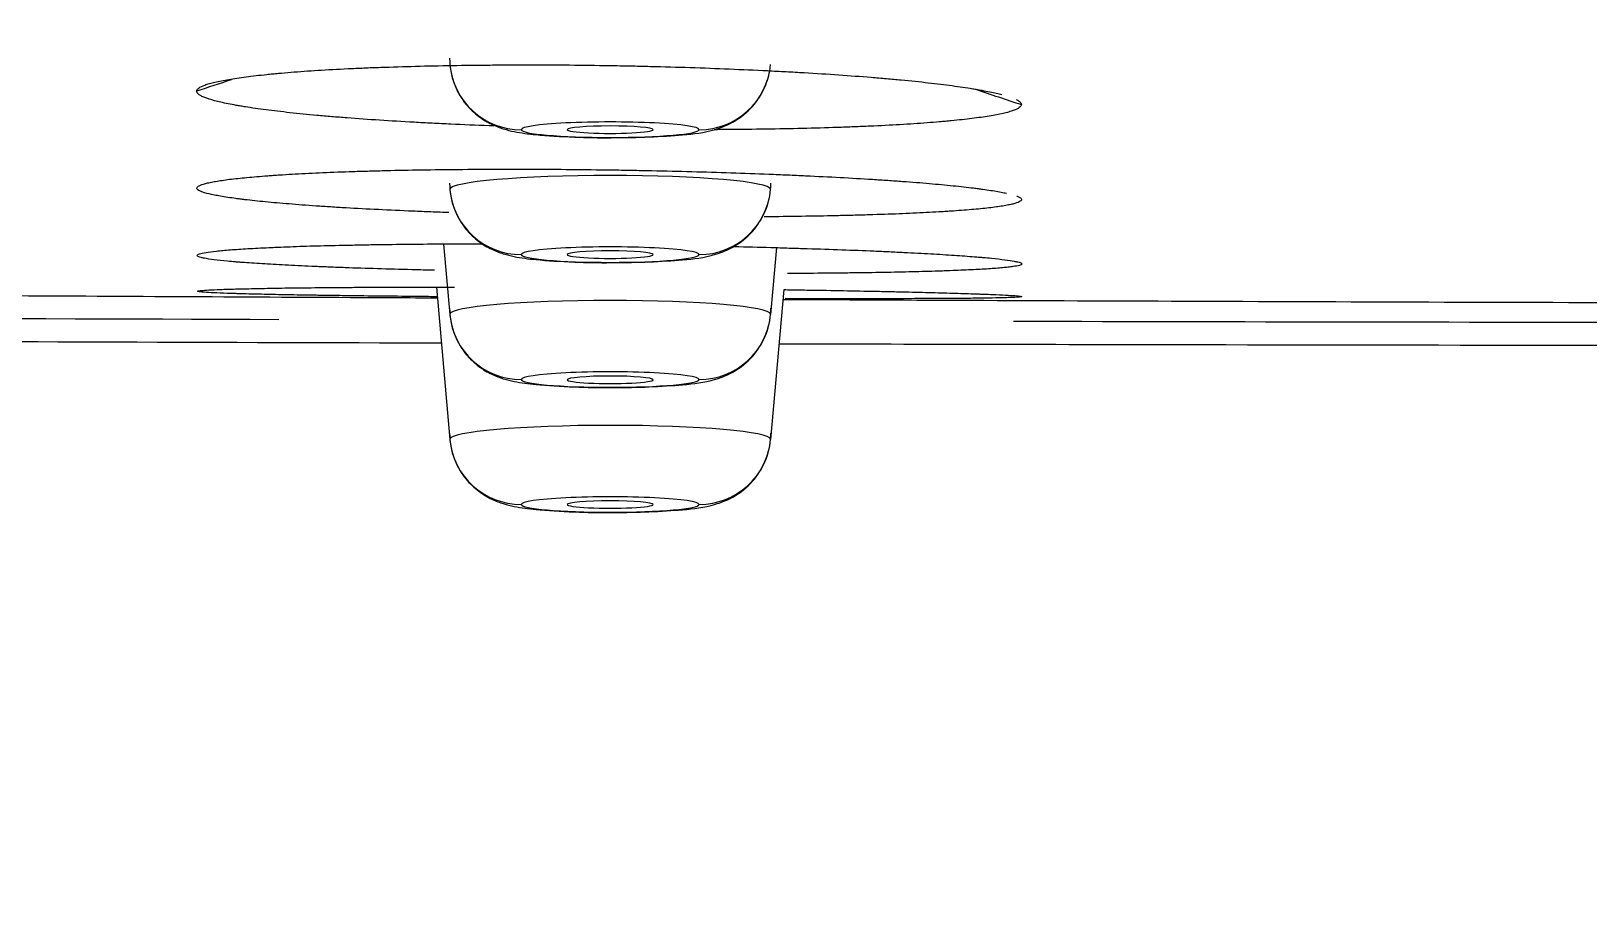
# Model space of a CAD drawing. Header units: millimetres. Extents: x 11618 to 13994, y -5897 to -2537.
# Drawn here: x 12293.24 to 12314.95, y -3615.26 to -3603.03 of the extents above; entities that cross this region are included whole.
import ezdxf

# ---------------------------------------------------------------- set-up
doc = ezdxf.new("R2010")
doc.units = ezdxf.units.MM
doc.layers.add('DIM', color=3, linetype='Continuous', lineweight=13)
doc.styles.get("Standard").update_dxf_attribs({"font": 'arial.ttf'})
doc.dimstyles.get("Standard").update_dxf_attribs({"dimtxt": 0.18, "dimasz": 0.18, "dimexe": 0.18, "dimexo": 0.0625, "dimgap": 0.09, "dimtad": 0, "dimtih": 1, "dimtoh": 1, "dimdec": 1, "dimdsep": 46, "dimtxsty": 'Standard', "dimcen": 0.09, "dimadec": 0, "dimazin": 0, "dimtfac": 1, "dimtdec": 1, "dimtofl": 0, "dimtmove": 0, "dimatfit": 3, "dimfxl": 1, "dimtolj": 1, "dimtzin": 0, "dimarcsym": 0})

# ---------------------------------------------------------------- blocks, each defined once
blk = doc.blocks.new('*D6')
at = {"layer": 'Defpoints', "color": 0, "transparency": 16777216}
for p in [(12196.532, -3594.216), (12466.198, -3594.304), (12466.198, -3664.582)]:
    blk.add_point(p, dxfattribs=at)
at = {"layer": 'DIM', "color": 0, "lineweight": -2, "transparency": 16777216}
for p, q in [((12196.532, -3594.279), (12196.532, -3664.762)), ((12466.198, -3594.366), (12466.198, -3664.762)), ((12214.532, -3664.582), (12448.198, -3664.582)), ((12466.198, -3664.582), (12494.714, -3664.582))]:
    blk.add_line(p, q, dxfattribs=at)
at = {"layer": 'DIM', "color": 0, "transparency": 16777216}
for points in [[(12214.532, -3661.582), (12214.532, -3667.582), (12196.532, -3664.582)], [(12448.198, -3661.582), (12448.198, -3667.582), (12466.198, -3664.582)]]:
    blk.add_solid(points, dxfattribs=at)
at = {"layer": 'DIM', "color": 0, "transparency": 16777216, "insert": (12519.722, -3664.582), "char_height": 18, "attachment_point": 5}
blk.add_mtext('\\A1;270', dxfattribs=at)

msp = doc.modelspace()

# ---------------------------------------------------------------- linework, layer by layer
at = {"linetype": 'Continuous', "lineweight": 18}
for p, q in [((12298.996, -3606), (12299.082, -3606.981)), ((12303.637, -3606.049), (12303.555, -3606.981)), ((12298.896, -3606.601), (12299.082, -3608.724)), ((12303.738, -3606.635), (12303.555, -3608.724))]:
    msp.add_line(p, q, dxfattribs=at)
at = {"linetype": 'Continuous', "lineweight": 13}
for centre, major_axis, ratio, start_param, end_param in [((12300.078, -3603.408), (1, 0), 0.996195, 3.228859, 4.712389), ((12302.559, -3603.408), (-1, 0), 0.996195, 1.570796, 3.054326), ((12301.318, -3604.404), (1.24, 0), 0.087156, 0, 3.141593), ((12301.318, -3604.404), (1.24, 0), 0.087156, 3.141593, 6.283185), ((12301.318, -3605.238), (-2.236, 0), 0.087156, 3.141593, 6.283185), ((12300.078, -3605.151), (1, 0), 0.996195, 3.228859, 4.712389), ((12302.559, -3605.151), (-1, 0), 0.996195, 1.570796, 3.054326), ((12301.318, -3606.147), (1.24, 0), 0.087156, 0, 3.141593), ((12301.318, -3606.147), (1.24, 0), 0.087156, 3.141593, 6.283185), ((12301.318, -3606.981), (-2.236, 0), 0.087156, 3.141593, 6.283185), ((12301.318, -3607.89), (1.24, 0), 0.087156, 0, 3.141593), ((12301.318, -3607.89), (1.24, 0), 0.087156, 3.141593, 6.283185), ((12301.318, -3608.724), (-2.236, 0), 0.087156, 3.141593, 6.283185), ((12301.318, -3609.633), (1.24, 0), 0.087156, 0, 3.141593), ((12301.318, -3609.633), (1.24, 0), 0.087156, 3.141593, 6.283185)]:
    msp.add_ellipse(centre, major_axis=major_axis, ratio=ratio, start_param=start_param, end_param=end_param, dxfattribs=at)
at = {"linetype": 'Continuous', "lineweight": 18}
for centre, major_axis, ratio, start_param, end_param in [((12301.318, -3604.404), (-0.6, 0), 0.087156, 3.141593, 6.283185), ((12301.318, -3604.404), (-0.6, 0), 0.087156, 0, 3.141593), ((12301.318, -3606.147), (-0.6, 0), 0.087156, 3.141593, 6.283185), ((12301.318, -3606.147), (-0.6, 0), 0.087156, 0, 3.141593), ((12300.078, -3606.894), (1, 0), 0.996195, 3.228859, 4.712389), ((12302.559, -3606.894), (-1, 0), 0.996195, 1.570796, 3.054326), ((12301.318, -3607.893), (-0.6, 0), 0.087156, 3.141593, 6.283185), ((12301.318, -3607.893), (-0.6, 0), 0.087156, 0, 3.141593), ((12300.078, -3608.637), (1, 0), 0.996195, 3.228859, 4.712389), ((12302.559, -3608.637), (-1, 0), 0.996195, 1.570796, 3.054326), ((12301.318, -3609.633), (-0.6, 0), 0.087156, 3.141593, 6.283185), ((12301.318, -3609.633), (-0.6, 0), 0.087156, 0, 3.141593)]:
    msp.add_ellipse(centre, major_axis=major_axis, ratio=ratio, start_param=start_param, end_param=end_param, dxfattribs=at)
for points, knots in [([(12295.552, -3603.867), (12295.552, -3603.852), (12295.562, -3603.837), (12295.601, -3603.809), (12295.629, -3603.795), (12295.686, -3603.774), (12295.707, -3603.768), (12295.742, -3603.757), (12295.754, -3603.754), (12295.78, -3603.747), (12295.793, -3603.744), (12295.863, -3603.727), (12295.927, -3603.715), (12296.072, -3603.69), (12296.152, -3603.678), (12296.329, -3603.655), (12296.425, -3603.644), (12296.556, -3603.63), (12296.582, -3603.628), (12296.637, -3603.622), (12296.665, -3603.62), (12296.749, -3603.612), (12296.807, -3603.607), (12296.986, -3603.593), (12297.112, -3603.584), (12297.377, -3603.567), (12297.516, -3603.56), (12297.735, -3603.549), (12297.809, -3603.546), (12297.923, -3603.541), (12297.962, -3603.539), (12298.039, -3603.536), (12298.079, -3603.535), (12298.277, -3603.528), (12298.439, -3603.523), (12298.77, -3603.514), (12298.94, -3603.511), (12299.287, -3603.505), (12299.464, -3603.503), (12299.735, -3603.501), (12299.827, -3603.5), (12300.01, -3603.5), (12300.102, -3603.499), (12300.379, -3603.499), (12300.564, -3603.5), (12300.936, -3603.503), (12301.123, -3603.506), (12301.405, -3603.51), (12301.499, -3603.512), (12301.641, -3603.515), (12301.688, -3603.516), (12301.783, -3603.518), (12301.83, -3603.519), (12302.065, -3603.525), (12302.251, -3603.53), (12302.619, -3603.542), (12302.8, -3603.549), (12303.159, -3603.564), (12303.336, -3603.572), (12303.555, -3603.582), (12303.598, -3603.585), (12303.685, -3603.589), (12303.814, -3603.596), (12303.94, -3603.603), (12304.189, -3603.618), (12304.349, -3603.628), (12304.661, -3603.649), (12304.812, -3603.661), (12305.03, -3603.678), (12305.102, -3603.684), (12305.207, -3603.694), (12305.242, -3603.697), (12305.31, -3603.703), (12305.479, -3603.719), (12305.636, -3603.735), (12305.872, -3603.762), (12306.093, -3603.789), (12306.285, -3603.818), (12306.396, -3603.836), (12306.418, -3603.839), (12306.46, -3603.847), (12306.521, -3603.858), (12306.578, -3603.869), (12306.676, -3603.889), (12306.732, -3603.902), (12306.782, -3603.915)], [0, 0, 0, 0, 0.034637, 0.034637, 0.069274, 0.069274, 0.086592, 0.086592, 0.095251, 0.095251, 0.103911, 0.103911, 0.138547, 0.138547, 0.173184, 0.173184, 0.207821, 0.207821, 0.21648, 0.21648, 0.225139, 0.225139, 0.242458, 0.242458, 0.277095, 0.277095, 0.311732, 0.311732, 0.32905, 0.32905, 0.337709, 0.337709, 0.346368, 0.346368, 0.381005, 0.381005, 0.415642, 0.415642, 0.450279, 0.450279, 0.467597, 0.467597, 0.484916, 0.484916, 0.519553, 0.519553, 0.554189, 0.554189, 0.571508, 0.571508, 0.580167, 0.580167, 0.588826, 0.588826, 0.623463, 0.623463, 0.6581, 0.6581, 0.692737, 0.692737, 0.701396, 0.701396, 0.710055, 0.727374, 0.727374, 0.76201, 0.76201, 0.796647, 0.796647, 0.813966, 0.813966, 0.822625, 0.822625, 0.831284, 0.865921, 0.865921, 0.900558, 0.935195, 0.935195, 0.943854, 0.943854, 0.952513, 0.969831, 0.969831, 1, 1, 1, 1]), ([(12299.078, -3603.408), (12299.08, -3603.545), (12299.124, -3603.769), (12299.288, -3604.045), (12299.475, -3604.222), (12299.663, -3604.333), (12299.836, -3604.398), (12300.032, -3604.444), (12300.312, -3604.481), (12300.769, -3604.508), (12301.171, -3604.519), (12301.348, -3604.515), (12301.357, -3604.515)], [0, 0, 0, 0, 0.122527, 0.215408, 0.294634, 0.364592, 0.427727, 0.496738, 0.634659, 0.831916, 0.991471, 1, 1, 1, 1]), ([(12301.357, -3604.515), (12301.535, -3604.515), (12301.88, -3604.509), (12302.384, -3604.474), (12302.674, -3604.443), (12303.021, -3604.318), (12303.283, -3604.13), (12303.465, -3603.866), (12303.527, -3603.673), (12303.543, -3603.584)], [0, 0, 0, 0, 0.172454, 0.358072, 0.583981, 0.676758, 0.797255, 0.909089, 1, 1, 1, 1]), ([(12299.695, -3604.353), (12299.672, -3604.352), (12299.649, -3604.351), (12299.448, -3604.343), (12299.27, -3604.336), (12299.052, -3604.325), (12299.008, -3604.323), (12298.922, -3604.319), (12298.793, -3604.313), (12298.667, -3604.306), (12298.419, -3604.292), (12298.258, -3604.282), (12297.946, -3604.262), (12297.795, -3604.251), (12297.577, -3604.234), (12297.505, -3604.229), (12297.4, -3604.22), (12297.365, -3604.217), (12297.296, -3604.211), (12297.127, -3604.196), (12296.97, -3604.18), (12296.734, -3604.154), (12296.623, -3604.141), (12296.416, -3604.114), (12296.32, -3604.1), (12296.209, -3604.083), (12296.187, -3604.079), (12296.145, -3604.072), (12296.083, -3604.061), (12296.026, -3604.05), (12295.919, -3604.029), (12295.856, -3604.014), (12295.747, -3603.985), (12295.701, -3603.97), (12295.654, -3603.952), (12295.646, -3603.948), (12295.629, -3603.941), (12295.622, -3603.937), (12295.6, -3603.926), (12295.589, -3603.918), (12295.56, -3603.896), (12295.551, -3603.881), (12295.552, -3603.867)], [0, 0, 0, 0, 0.009599, 0.009599, 0.085784, 0.085784, 0.10483, 0.10483, 0.123876, 0.161969, 0.161969, 0.238153, 0.238153, 0.314338, 0.314338, 0.35243, 0.35243, 0.371476, 0.371476, 0.390523, 0.466707, 0.466707, 0.542892, 0.542892, 0.619077, 0.619077, 0.638123, 0.638123, 0.657169, 0.695261, 0.695261, 0.771446, 0.771446, 0.847631, 0.847631, 0.866677, 0.866677, 0.885723, 0.885723, 0.923815, 0.923815, 1, 1, 1, 1]), ([(12307.053, -3604.054), (12307.053, -3604.068), (12307.043, -3604.082), (12307.004, -3604.11), (12306.976, -3604.124), (12306.919, -3604.144), (12306.898, -3604.151), (12306.863, -3604.161), (12306.851, -3604.164), (12306.825, -3604.17), (12306.811, -3604.174), (12306.741, -3604.19), (12306.677, -3604.202), (12306.533, -3604.226), (12306.452, -3604.238), (12306.275, -3604.26), (12306.179, -3604.27), (12306.048, -3604.283), (12306.021, -3604.285), (12305.966, -3604.29), (12305.939, -3604.293), (12305.854, -3604.3), (12305.796, -3604.305), (12305.617, -3604.318), (12305.491, -3604.327), (12305.226, -3604.342), (12305.087, -3604.349), (12304.868, -3604.359), (12304.794, -3604.362), (12304.68, -3604.367), (12304.641, -3604.368), (12304.564, -3604.371), (12304.524, -3604.372), (12304.327, -3604.379), (12304.165, -3604.383), (12303.833, -3604.391), (12303.664, -3604.394), (12303.317, -3604.4), (12303.14, -3604.402), (12302.914, -3604.403), (12302.869, -3604.403), (12302.804, -3604.404), (12302.785, -3604.404), (12302.766, -3604.404)], [0, 0, 0, 0, 0.074887, 0.074887, 0.149773, 0.149773, 0.187217, 0.187217, 0.205939, 0.205939, 0.22466, 0.22466, 0.299547, 0.299547, 0.374434, 0.374434, 0.44932, 0.44932, 0.468042, 0.468042, 0.486764, 0.486764, 0.524207, 0.524207, 0.599094, 0.599094, 0.673981, 0.673981, 0.711424, 0.711424, 0.730146, 0.730146, 0.748867, 0.748867, 0.823754, 0.823754, 0.898641, 0.898641, 0.973528, 0.973528, 0.992249, 0.992249, 1, 1, 1, 1]), ([(12306.985, -3603.985), (12306.987, -3603.986), (12306.989, -3603.986), (12307.004, -3603.995), (12307.016, -3604.002), (12307.044, -3604.024), (12307.054, -3604.039), (12307.053, -3604.054)], [0, 0, 0, 0, 0.03475, 0.03475, 0.3565, 0.3565, 1, 1, 1, 1]), ([(12295.554, -3605.218), (12295.555, -3605.207), (12295.566, -3605.196), (12295.606, -3605.175), (12295.636, -3605.165), (12295.693, -3605.15), (12295.714, -3605.145), (12295.762, -3605.135), (12295.788, -3605.13), (12295.872, -3605.115), (12295.937, -3605.106), (12296.083, -3605.087), (12296.164, -3605.079), (12296.341, -3605.062), (12296.438, -3605.054), (12296.57, -3605.044), (12296.596, -3605.042), (12296.651, -3605.038), (12296.679, -3605.036), (12296.764, -3605.031), (12296.822, -3605.027), (12297.002, -3605.017), (12297.128, -3605.01), (12297.394, -3604.999), (12297.534, -3604.993), (12297.753, -3604.986), (12297.827, -3604.984), (12297.942, -3604.98), (12297.98, -3604.979), (12298.058, -3604.977), (12298.098, -3604.976), (12298.296, -3604.971), (12298.458, -3604.968), (12298.791, -3604.962), (12298.961, -3604.96), (12299.308, -3604.957), (12299.485, -3604.956), (12299.712, -3604.955), (12299.757, -3604.955), (12299.849, -3604.955), (12299.895, -3604.954), (12300.032, -3604.954), (12300.124, -3604.955), (12300.401, -3604.955), (12300.586, -3604.956), (12300.959, -3604.96), (12301.146, -3604.962), (12301.428, -3604.966), (12301.522, -3604.968), (12301.664, -3604.97), (12301.711, -3604.971), (12301.806, -3604.973), (12301.853, -3604.974), (12302.088, -3604.979), (12302.274, -3604.983), (12302.641, -3604.993), (12302.823, -3604.999), (12303.181, -3605.011), (12303.358, -3605.017), (12303.576, -3605.026), (12303.62, -3605.027), (12303.706, -3605.031), (12303.835, -3605.036), (12303.961, -3605.042), (12304.209, -3605.054), (12304.369, -3605.062), (12304.68, -3605.078), (12304.831, -3605.087), (12305.049, -3605.101), (12305.12, -3605.105), (12305.225, -3605.113), (12305.26, -3605.115), (12305.328, -3605.12), (12305.496, -3605.132), (12305.652, -3605.144), (12305.887, -3605.165), (12306.107, -3605.185), (12306.298, -3605.207), (12306.408, -3605.22), (12306.429, -3605.223), (12306.471, -3605.228), (12306.532, -3605.237), (12306.589, -3605.245), (12306.695, -3605.261), (12306.757, -3605.272), (12306.822, -3605.285), (12306.833, -3605.288), (12306.843, -3605.29)], [0, 0, 0, 0, 0.034239, 0.034239, 0.068478, 0.068478, 0.085597, 0.085597, 0.102717, 0.102717, 0.136956, 0.136956, 0.171195, 0.171195, 0.205434, 0.205434, 0.213993, 0.213993, 0.222553, 0.222553, 0.239673, 0.239673, 0.273912, 0.273912, 0.308151, 0.308151, 0.32527, 0.32527, 0.33383, 0.33383, 0.34239, 0.34239, 0.376628, 0.376628, 0.410867, 0.410867, 0.445106, 0.445106, 0.453666, 0.453666, 0.462226, 0.462226, 0.479345, 0.479345, 0.513584, 0.513584, 0.547823, 0.547823, 0.564943, 0.564943, 0.573502, 0.573502, 0.582062, 0.582062, 0.616301, 0.616301, 0.65054, 0.65054, 0.684779, 0.684779, 0.693339, 0.693339, 0.701899, 0.719018, 0.719018, 0.753257, 0.753257, 0.787496, 0.787496, 0.804615, 0.804615, 0.813175, 0.813175, 0.821735, 0.855974, 0.855974, 0.890213, 0.924452, 0.924452, 0.933011, 0.933011, 0.941571, 0.958691, 0.958691, 0.99293, 0.99293, 1, 1, 1, 1]), ([(12299.07, -3605.561), (12299.029, -3605.559), (12298.989, -3605.558), (12298.905, -3605.555), (12298.776, -3605.55), (12298.65, -3605.545), (12298.403, -3605.534), (12298.242, -3605.527), (12297.931, -3605.512), (12297.781, -3605.504), (12297.563, -3605.491), (12297.492, -3605.487), (12297.386, -3605.48), (12297.352, -3605.478), (12297.284, -3605.473), (12297.25, -3605.471), (12297.084, -3605.46), (12296.959, -3605.45), (12296.724, -3605.431), (12296.614, -3605.422), (12296.408, -3605.401), (12296.312, -3605.391), (12296.202, -3605.378), (12296.18, -3605.375), (12296.138, -3605.37), (12296.077, -3605.362), (12296.021, -3605.354), (12295.914, -3605.338), (12295.852, -3605.327), (12295.744, -3605.306), (12295.699, -3605.295), (12295.653, -3605.281), (12295.644, -3605.278), (12295.628, -3605.273), (12295.621, -3605.27), (12295.6, -3605.262), (12295.589, -3605.256), (12295.562, -3605.24), (12295.553, -3605.229), (12295.554, -3605.218)], [0, 0, 0, 0, 0.019567, 0.019567, 0.040427, 0.082148, 0.082148, 0.165589, 0.165589, 0.24903, 0.24903, 0.290751, 0.290751, 0.311611, 0.311611, 0.332471, 0.332471, 0.415912, 0.415912, 0.499353, 0.499353, 0.582794, 0.582794, 0.603655, 0.603655, 0.624515, 0.666236, 0.666236, 0.749677, 0.749677, 0.833118, 0.833118, 0.853978, 0.853978, 0.874838, 0.874838, 0.916559, 0.916559, 1, 1, 1, 1]), ([(12299.078, -3605.151), (12299.08, -3605.289), (12299.124, -3605.512), (12299.288, -3605.788), (12299.475, -3605.965), (12299.663, -3606.077), (12299.836, -3606.141), (12300.032, -3606.187), (12300.312, -3606.224), (12300.769, -3606.251), (12301.171, -3606.262), (12301.348, -3606.258), (12301.357, -3606.258)], [0, 0, 0, 0, 0.122527, 0.215408, 0.294634, 0.364592, 0.427727, 0.496738, 0.634659, 0.831916, 0.991471, 1, 1, 1, 1]), ([(12301.357, -3606.258), (12301.535, -3606.258), (12301.88, -3606.252), (12302.384, -3606.217), (12302.674, -3606.186), (12303.021, -3606.062), (12303.283, -3605.873), (12303.483, -3605.583), (12303.552, -3605.327), (12303.559, -3605.179), (12303.559, -3605.151)], [0, 0, 0, 0, 0.162675, 0.337768, 0.550867, 0.638384, 0.752048, 0.857541, 0.972916, 1, 1, 1, 1]), ([(12307.055, -3605.38), (12307.054, -3605.391), (12307.043, -3605.401), (12307.003, -3605.421), (12306.974, -3605.431), (12306.916, -3605.446), (12306.895, -3605.45), (12306.859, -3605.457), (12306.847, -3605.46), (12306.821, -3605.464), (12306.807, -3605.467), (12306.737, -3605.478), (12306.672, -3605.487), (12306.526, -3605.504), (12306.445, -3605.512), (12306.267, -3605.527), (12306.17, -3605.534), (12306.038, -3605.543), (12306.012, -3605.545), (12305.957, -3605.548), (12305.929, -3605.55), (12305.844, -3605.555), (12305.786, -3605.558), (12305.606, -3605.567), (12305.479, -3605.573), (12305.213, -3605.584), (12305.074, -3605.588), (12304.855, -3605.595), (12304.78, -3605.597), (12304.666, -3605.6), (12304.627, -3605.601), (12304.549, -3605.603), (12304.51, -3605.604), (12304.312, -3605.608), (12304.15, -3605.611), (12303.818, -3605.616), (12303.648, -3605.618), (12303.471, -3605.619), (12303.469, -3605.619), (12303.466, -3605.619)], [0, 0, 0, 0, 0.083219, 0.083219, 0.166438, 0.166438, 0.208047, 0.208047, 0.228852, 0.228852, 0.249657, 0.249657, 0.332876, 0.332876, 0.416095, 0.416095, 0.499313, 0.499313, 0.520118, 0.520118, 0.540923, 0.540923, 0.582532, 0.582532, 0.665751, 0.665751, 0.74897, 0.74897, 0.79058, 0.79058, 0.811384, 0.811384, 0.832189, 0.832189, 0.915408, 0.915408, 0.998627, 0.998627, 1, 1, 1, 1]), ([(12306.991, -3605.331), (12306.993, -3605.331), (12306.994, -3605.332), (12307.009, -3605.338), (12307.02, -3605.343), (12307.047, -3605.359), (12307.056, -3605.37), (12307.055, -3605.38)], [0, 0, 0, 0, 0.02787, 0.02787, 0.351913, 0.351913, 1, 1, 1, 1]), ([(12295.559, -3606.157), (12295.56, -3606.15), (12295.572, -3606.143), (12295.613, -3606.13), (12295.643, -3606.123), (12295.721, -3606.11), (12295.769, -3606.104), (12295.883, -3606.092), (12295.949, -3606.086), (12296.096, -3606.074), (12296.177, -3606.069), (12296.356, -3606.058), (12296.453, -3606.053), (12296.585, -3606.047), (12296.612, -3606.046), (12296.667, -3606.044), (12296.695, -3606.042), (12296.78, -3606.039), (12296.839, -3606.037), (12297.019, -3606.03), (12297.146, -3606.026), (12297.413, -3606.019), (12297.553, -3606.016), (12297.772, -3606.012), (12297.847, -3606.01), (12297.962, -3606.008), (12298, -3606.008), (12298.078, -3606.006), (12298.118, -3606.006), (12298.317, -3606.003), (12298.48, -3606.001), (12298.813, -3605.998), (12298.983, -3605.997), (12299.279, -3605.995), (12299.403, -3605.995), (12299.528, -3605.995)], [0, 0, 0, 0, 0.078731, 0.078731, 0.157462, 0.157462, 0.236193, 0.236193, 0.314923, 0.314923, 0.393654, 0.393654, 0.472385, 0.472385, 0.492068, 0.492068, 0.511751, 0.511751, 0.551116, 0.551116, 0.629847, 0.629847, 0.708578, 0.708578, 0.747943, 0.747943, 0.767626, 0.767626, 0.787309, 0.787309, 0.866039, 0.866039, 0.94477, 0.94477, 1, 1, 1, 1]), ([(12303.049, -3606.034), (12303.221, -3606.038), (12303.39, -3606.042), (12303.6, -3606.048), (12303.644, -3606.049), (12303.73, -3606.052), (12303.859, -3606.056), (12303.984, -3606.06), (12304.232, -3606.067), (12304.392, -3606.073), (12304.702, -3606.084), (12304.852, -3606.09), (12305.069, -3606.099), (12305.14, -3606.103), (12305.245, -3606.107), (12305.28, -3606.109), (12305.348, -3606.112), (12305.515, -3606.12), (12305.671, -3606.128), (12305.904, -3606.142), (12306.123, -3606.155), (12306.312, -3606.169), (12306.421, -3606.178), (12306.443, -3606.18), (12306.484, -3606.183), (12306.545, -3606.188), (12306.601, -3606.193), (12306.706, -3606.204), (12306.767, -3606.211), (12306.874, -3606.225), (12306.918, -3606.231), (12306.963, -3606.24), (12306.971, -3606.242), (12306.987, -3606.245), (12306.994, -3606.247), (12307.015, -3606.252), (12307.026, -3606.255), (12307.052, -3606.265), (12307.06, -3606.272), (12307.058, -3606.278)], [0, 0, 0, 0, 0.073895, 0.073895, 0.093189, 0.093189, 0.112483, 0.151071, 0.151071, 0.228246, 0.228246, 0.305422, 0.305422, 0.344009, 0.344009, 0.363303, 0.363303, 0.382597, 0.459772, 0.459772, 0.536948, 0.614123, 0.614123, 0.633417, 0.633417, 0.652711, 0.691298, 0.691298, 0.768474, 0.768474, 0.845649, 0.845649, 0.864943, 0.864943, 0.884237, 0.884237, 0.922825, 0.922825, 1, 1, 1, 1]), ([(12298.866, -3606.366), (12298.845, -3606.365), (12298.739, -3606.363), (12298.634, -3606.36), (12298.387, -3606.354), (12298.227, -3606.349), (12297.917, -3606.34), (12297.767, -3606.335), (12297.549, -3606.327), (12297.478, -3606.324), (12297.374, -3606.32), (12297.339, -3606.319), (12297.271, -3606.316), (12297.238, -3606.314), (12297.072, -3606.307), (12296.948, -3606.302), (12296.714, -3606.29), (12296.604, -3606.284), (12296.4, -3606.271), (12296.305, -3606.265), (12296.195, -3606.257), (12296.174, -3606.255), (12296.132, -3606.252), (12296.072, -3606.247), (12296.016, -3606.242), (12295.91, -3606.232), (12295.849, -3606.225), (12295.743, -3606.212), (12295.698, -3606.205), (12295.653, -3606.196), (12295.645, -3606.194), (12295.629, -3606.191), (12295.622, -3606.189), (12295.602, -3606.184), (12295.591, -3606.181), (12295.565, -3606.17), (12295.557, -3606.163), (12295.559, -3606.157)], [0, 0, 0, 0, 0.010668, 0.053682, 0.053682, 0.139711, 0.139711, 0.22574, 0.22574, 0.268754, 0.268754, 0.290262, 0.290262, 0.311769, 0.311769, 0.397798, 0.397798, 0.483827, 0.483827, 0.569855, 0.569855, 0.591363, 0.591363, 0.61287, 0.655884, 0.655884, 0.741913, 0.741913, 0.827942, 0.827942, 0.849449, 0.849449, 0.870957, 0.870957, 0.913971, 0.913971, 1, 1, 1, 1]), ([(12307.058, -3606.278), (12307.056, -3606.284), (12307.045, -3606.291), (12307.003, -3606.303), (12306.973, -3606.309), (12306.915, -3606.317), (12306.893, -3606.32), (12306.857, -3606.324), (12306.844, -3606.325), (12306.818, -3606.328), (12306.804, -3606.329), (12306.733, -3606.336), (12306.667, -3606.341), (12306.52, -3606.351), (12306.439, -3606.355), (12306.26, -3606.364), (12306.162, -3606.368), (12306.03, -3606.373), (12306.003, -3606.374), (12305.948, -3606.376), (12305.92, -3606.377), (12305.835, -3606.38), (12305.776, -3606.381), (12305.595, -3606.386), (12305.469, -3606.39), (12305.202, -3606.395), (12305.062, -3606.398), (12304.842, -3606.401), (12304.767, -3606.402), (12304.653, -3606.403), (12304.614, -3606.404), (12304.536, -3606.405), (12304.497, -3606.405), (12304.298, -3606.407), (12304.135, -3606.409), (12303.91, -3606.41), (12303.851, -3606.411), (12303.791, -3606.411)], [0, 0, 0, 0, 0.088071, 0.088071, 0.176142, 0.176142, 0.220177, 0.220177, 0.242195, 0.242195, 0.264212, 0.264212, 0.352283, 0.352283, 0.440354, 0.440354, 0.528425, 0.528425, 0.550443, 0.550443, 0.57246, 0.57246, 0.616496, 0.616496, 0.704566, 0.704566, 0.792637, 0.792637, 0.836673, 0.836673, 0.85869, 0.85869, 0.880708, 0.880708, 0.968779, 0.968779, 1, 1, 1, 1]), ([(12283.735, -3606.666), (12285.151, -3606.674), (12288.05, -3606.691), (12292.726, -3606.717), (12296.382, -3606.737), (12298.503, -3606.747), (12298.906, -3606.749)], [0, 0, 0, 0, 0.287335, 0.588231, 0.921856, 1, 1, 1, 1]), ([(12298.903, -3606.734), (12298.864, -3606.734), (12298.739, -3606.733), (12298.617, -3606.732), (12298.37, -3606.729), (12298.21, -3606.727), (12297.901, -3606.724), (12297.751, -3606.722), (12297.535, -3606.719), (12297.464, -3606.718), (12297.36, -3606.717), (12297.325, -3606.716), (12297.258, -3606.715), (12297.224, -3606.715), (12297.06, -3606.712), (12296.936, -3606.71), (12296.703, -3606.706), (12296.595, -3606.704), (12296.391, -3606.699), (12296.297, -3606.697), (12296.189, -3606.694), (12296.168, -3606.693), (12296.126, -3606.692), (12296.066, -3606.69), (12296.011, -3606.689), (12295.907, -3606.685), (12295.846, -3606.682), (12295.741, -3606.677), (12295.697, -3606.675), (12295.653, -3606.672), (12295.645, -3606.671), (12295.63, -3606.67), (12295.623, -3606.669), (12295.603, -3606.667), (12295.593, -3606.666), (12295.568, -3606.662), (12295.561, -3606.66), (12295.563, -3606.657)], [0, 0, 0, 0, 0.01965, 0.062273, 0.062273, 0.147521, 0.147521, 0.232769, 0.232769, 0.275393, 0.275393, 0.296705, 0.296705, 0.318017, 0.318017, 0.403265, 0.403265, 0.488513, 0.488513, 0.573761, 0.573761, 0.595073, 0.595073, 0.616385, 0.659009, 0.659009, 0.744256, 0.744256, 0.829504, 0.829504, 0.850816, 0.850816, 0.872128, 0.872128, 0.914752, 0.914752, 1, 1, 1, 1]), ([(12295.563, -3606.657), (12295.566, -3606.654), (12295.578, -3606.652), (12295.621, -3606.647), (12295.682, -3606.642), (12295.779, -3606.637), (12295.866, -3606.634), (12295.897, -3606.632), (12295.963, -3606.63), (12295.998, -3606.629), (12296.109, -3606.626), (12296.191, -3606.624), (12296.37, -3606.62), (12296.468, -3606.618), (12296.601, -3606.615), (12296.628, -3606.615), (12296.683, -3606.614), (12296.711, -3606.614), (12296.797, -3606.612), (12296.856, -3606.612), (12297.037, -3606.609), (12297.164, -3606.608), (12297.432, -3606.605), (12297.572, -3606.604), (12297.792, -3606.603), (12297.867, -3606.602), (12297.982, -3606.602), (12298.021, -3606.602), (12298.099, -3606.601), (12298.139, -3606.601), (12298.338, -3606.6), (12298.501, -3606.6), (12298.824, -3606.599), (12298.984, -3606.599), (12299.146, -3606.599)], [0, 0, 0, 0, 0.083784, 0.083784, 0.167567, 0.251351, 0.251351, 0.293243, 0.293243, 0.335135, 0.335135, 0.418918, 0.418918, 0.502702, 0.502702, 0.523648, 0.523648, 0.544594, 0.544594, 0.586486, 0.586486, 0.670269, 0.670269, 0.754053, 0.754053, 0.795945, 0.795945, 0.816891, 0.816891, 0.837837, 0.837837, 0.92162, 0.92162, 1, 1, 1, 1]), ([(12303.726, -3606.772), (12305.717, -3606.781), (12310.015, -3606.799), (12315.082, -3606.815), (12318.153, -3606.822), (12318.916, -3606.824)], [0, 0, 0, 0, 0.394292, 0.849456, 1, 1, 1, 1]), ([(12303.743, -3606.635), (12303.776, -3606.636), (12303.894, -3606.638), (12304.009, -3606.64), (12304.257, -3606.644), (12304.416, -3606.646), (12304.726, -3606.652), (12304.875, -3606.655), (12305.091, -3606.659), (12305.162, -3606.661), (12305.266, -3606.663), (12305.301, -3606.664), (12305.369, -3606.665), (12305.402, -3606.666), (12305.566, -3606.67), (12305.69, -3606.673), (12305.922, -3606.679), (12306.14, -3606.685), (12306.328, -3606.691), (12306.436, -3606.695), (12306.457, -3606.696), (12306.498, -3606.697), (12306.558, -3606.699), (12306.613, -3606.701), (12306.717, -3606.706), (12306.778, -3606.708), (12306.883, -3606.714), (12306.927, -3606.717), (12306.979, -3606.72), (12306.994, -3606.722), (12307.02, -3606.724), (12307.031, -3606.725), (12307.056, -3606.729), (12307.063, -3606.731), (12307.061, -3606.733)], [0, 0, 0, 0, 0.016337, 0.059105, 0.059105, 0.144641, 0.144641, 0.230177, 0.230177, 0.272945, 0.272945, 0.294329, 0.294329, 0.315713, 0.315713, 0.401249, 0.401249, 0.486785, 0.572321, 0.572321, 0.593705, 0.593705, 0.615089, 0.657856, 0.657856, 0.743392, 0.743392, 0.828928, 0.828928, 0.871696, 0.871696, 0.914464, 0.914464, 1, 1, 1, 1]), ([(12307.061, -3606.733), (12307.058, -3606.735), (12307.046, -3606.738), (12307.003, -3606.741), (12306.973, -3606.743), (12306.913, -3606.746), (12306.891, -3606.746), (12306.842, -3606.748), (12306.816, -3606.749), (12306.729, -3606.751), (12306.663, -3606.752), (12306.515, -3606.755), (12306.433, -3606.756), (12306.253, -3606.758), (12306.155, -3606.758), (12306.022, -3606.759), (12305.995, -3606.76), (12305.939, -3606.76), (12305.911, -3606.76), (12305.825, -3606.76), (12305.767, -3606.761), (12305.585, -3606.761), (12305.458, -3606.762), (12305.19, -3606.762), (12305.05, -3606.763), (12304.83, -3606.763), (12304.755, -3606.763), (12304.64, -3606.763), (12304.601, -3606.763), (12304.523, -3606.763), (12304.483, -3606.762), (12304.284, -3606.762), (12304.121, -3606.762), (12303.89, -3606.762), (12303.825, -3606.762), (12303.759, -3606.761)], [0, 0, 0, 0, 0.087827, 0.087827, 0.175654, 0.175654, 0.219568, 0.219568, 0.263481, 0.263481, 0.351309, 0.351309, 0.439136, 0.439136, 0.526963, 0.526963, 0.54892, 0.54892, 0.570876, 0.570876, 0.61479, 0.61479, 0.702617, 0.702617, 0.790444, 0.790444, 0.834358, 0.834358, 0.856315, 0.856315, 0.878272, 0.878272, 0.966099, 0.966099, 1, 1, 1, 1]), ([(12299.078, -3606.894), (12299.08, -3607.032), (12299.124, -3607.256), (12299.288, -3607.531), (12299.475, -3607.708), (12299.663, -3607.82), (12299.836, -3607.884), (12300.032, -3607.93), (12300.312, -3607.967), (12300.769, -3607.994), (12301.171, -3608.005), (12301.348, -3608.002), (12301.357, -3608.001)], [0, 0, 0, 0, 0.122527, 0.215408, 0.294634, 0.364592, 0.427727, 0.496738, 0.634659, 0.831916, 0.991471, 1, 1, 1, 1]), ([(12301.357, -3608.001), (12301.535, -3608.001), (12301.88, -3607.995), (12302.384, -3607.96), (12302.674, -3607.929), (12303.021, -3607.805), (12303.283, -3607.616), (12303.483, -3607.327), (12303.552, -3607.07), (12303.559, -3606.922), (12303.559, -3606.894)], [0, 0, 0, 0, 0.162675, 0.337768, 0.550867, 0.638384, 0.752048, 0.857541, 0.972916, 1, 1, 1, 1]), ([(12306.944, -3607.076), (12307.167, -3607.076), (12310.423, -3607.083), (12313.679, -3607.088), (12316.712, -3607.092)], [0, 0, 0, 0, 0.068478, 1, 1, 1, 1]), ([(12298.961, -3607.383), (12295.893, -3607.374), (12290.644, -3607.358), (12285.749, -3607.339), (12283.678, -3607.33)], [0, 0, 0, 0, 0.563215, 1, 1, 1, 1]), ([(12318.964, -3607.42), (12315.652, -3607.417), (12310.456, -3607.409), (12305.518, -3607.399), (12303.671, -3607.395)], [0, 0, 0, 0, 0.618281, 1, 1, 1, 1]), ([(12299.078, -3608.637), (12299.08, -3608.775), (12299.124, -3608.999), (12299.288, -3609.274), (12299.475, -3609.451), (12299.663, -3609.563), (12299.836, -3609.627), (12300.032, -3609.673), (12300.312, -3609.711), (12300.769, -3609.737), (12301.171, -3609.748), (12301.348, -3609.745), (12301.357, -3609.745)], [0, 0, 0, 0, 0.122527, 0.215408, 0.294634, 0.364592, 0.427727, 0.496738, 0.634659, 0.831916, 0.991471, 1, 1, 1, 1]), ([(12301.357, -3609.745), (12301.535, -3609.744), (12301.88, -3609.738), (12302.384, -3609.704), (12302.674, -3609.672), (12303.021, -3609.548), (12303.283, -3609.359), (12303.483, -3609.07), (12303.552, -3608.813), (12303.559, -3608.665), (12303.559, -3608.637)], [0, 0, 0, 0, 0.162675, 0.337768, 0.550867, 0.638384, 0.752048, 0.857541, 0.972916, 1, 1, 1, 1])]:
    msp.add_open_spline(points, degree=3, knots=knots, dxfattribs=at)
at = {"linetype": 'Continuous', "lineweight": 13}
for points in [[(12296.031, -3603.709), (12295.871, -3603.762), (12295.711, -3603.814), (12295.552, -3603.867)], [(12306.414, -3603.841), (12306.627, -3603.912), (12306.84, -3603.983), (12307.053, -3604.054)]]:
    msp.add_open_spline(points, degree=3, dxfattribs=at)
at = {"linetype": 'Continuous', "lineweight": 18}
msp.add_open_spline([(12283.706, -3607.004), (12288.036, -3607.022), (12292.367, -3607.037), (12296.699, -3607.05)], degree=3, dxfattribs=at)

# ---------------------------------------------------------------- dimensions: what is measured, and where the dimension line sits
at = {"layer": 'DIM', "color": 3}
dim = msp.add_linear_dim(base=(12466.198, -3664.582), p1=(12196.532, -3594.216), p2=(12466.198, -3594.304), text='270', dimstyle='Standard', override={"dimtxt": 18, "dimasz": 18, "dimgap": 5}, dxfattribs=at)
dim.commit()
dim.dimension.update_dxf_attribs({"geometry": '*D6', "text_midpoint": (12519.722, -3664.582), "dimtype": 160})

doc.saveas('drawing.dxf')
